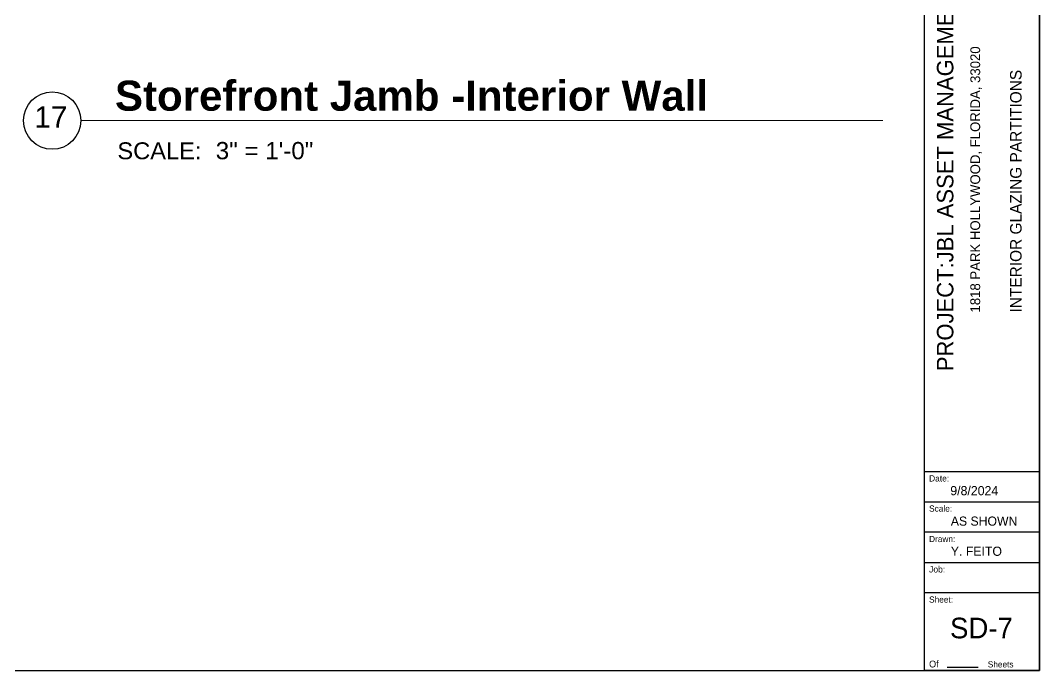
# Model space of a CAD drawing. Header units: inches. Extents: x -6061 to 13621, y -296 to 7483.
# Drawn here: x 8908.2 to 9214.3, y 6677.2 to 6872.5 of the extents above; entities that cross this region are included whole.
import ezdxf

# ---------------------------------------------------------------- set-up
doc = ezdxf.new("R2010")
doc.units = ezdxf.units.IN
doc.header["$MEASUREMENT"] = 0
doc.layers.get('0').update_dxf_attribs({"linetype": 'CONTINUOUS'})
doc.styles.add('Arial$001H0', font='arial.ttf')
doc.styles.add('Arial$101H0', font='arialbd.ttf')
doc.styles.add('CIDFont+F1$001H0', font='')
doc.styles.get('CIDFont+F1$001H0').set_extended_font_data('CIDFont+F1')

msp = doc.modelspace()

# ---------------------------------------------------------------- linework, layer by layer
at = {"color": 7, "linetype": 'Continuous', "lineweight": 25, "true_color": 0x000007}
for p, q in [((9179.68701, 7177.64491), (9179.68701, 6677.24994)), ((9214.31752, 6736.97963), (9179.68701, 6736.97963)), ((9214.31752, 6727.84543), (9179.68701, 6727.84543)), ((9214.31752, 6718.79066), (9179.68701, 6718.79066)), ((9214.31752, 6709.65647), (9179.68701, 6709.65647)), ((9214.31752, 6700.6017), (9179.68701, 6700.6017)), ((9186.5178, 6678.2825), (9195.89028, 6678.2825))]:
    msp.add_line(p, q, dxfattribs=at)
at = {"color": 7, "linetype": 'Continuous', "lineweight": 9}
msp.add_line((8926.35718, 6842.44013), (9167.19534, 6842.44013), dxfattribs=at)
msp.add_lwpolyline([(8506.86252, 6677.24994), (9214.31752, 6677.24994), (9214.31752, 7177.64494), (8506.86252, 7177.64494)], close=True)
at = {"color": 7, "linetype": 'Continuous', "lineweight": 25, "true_color": 0x000007}
for points in [[(9214.31752, 7177.64491), (9214.31752, 6677.24994), (9179.68701, 6677.24994)], [(9214.31752, 6677.24994), (9214.31752, 7177.64491), (9205.18331, 7177.64491)]]:
    msp.add_lwpolyline(points, dxfattribs=at)
msp.add_circle((8917.74043, 6842.44013), 8.61674)

# ---------------------------------------------------------------- texts
at = {"color": 7, "true_color": 0x000007, "style": 'CIDFont+F1$001H0'}
for s, height, p in [('PROJECT:JBL ASSET MANAGEMENT TI', 4.9446233, (9188.41489, 6767.17653)), ('1818 PARK HOLLYWOOD, FLORIDA, 33020', 2.954715, (9196.4576, 6784.79676)), ('INTERIOR GLAZING PARTITIONS', 3.4665729, (9208.91168, 6784.79363))]:
    msp.add_text(s, height=height, rotation=90, dxfattribs=at).set_placement(p)
at = {"color": 7, "true_color": 0x000007}
for s, height, style, p in [('Storefront Jamb -Interior Wall', 9.0356308, 'Arial$101H0', (8936.59998, 6845.40345)), ('17', 6.400615, 'Arial$001H0', (8912.36992, 6840.33043)), ('SCALE:', 5.086183, 'Arial$001H0', (8937.32081, 6830.82698)), ('3" = 1\'-0"', 5.189754, 'Arial$001H0', (8966.87421, 6830.82698)), ('Date:', 1.885676, 'CIDFont+F1$001H0', (9181.11689, 6734.0408)), ('9/8/2024', 2.76745, 'CIDFont+F1$001H0', (9187.48754, 6729.91131)), ('Scale:', 1.867076, 'CIDFont+F1$001H0', (9181.11689, 6724.98603)), ('AS SHOWN', 2.746002, 'CIDFont+F1$001H0', (9187.64579, 6720.77816)), ('Drawn:', 1.858902, 'CIDFont+F1$001H0', (9181.11689, 6715.85184)), ('Y. FEITO', 2.758454, 'CIDFont+F1$001H0', (9187.64579, 6711.7232)), ('Job:', 1.920118, 'CIDFont+F1$001H0', (9181.11689, 6706.71764)), ('Sheet:', 1.863512, 'CIDFont+F1$001H0', (9181.11689, 6697.66288)), ('SD-7', 6.197286, 'CIDFont+F1$001H0', (9187.40065, 6686.94118)), ('Of', 2.05, 'CIDFont+F1$001H0', (9181.11689, 6678.20307)), ('Sheets', 1.85793, 'CIDFont+F1$001H0', (9198.74999, 6678.20307))]:
    msp.add_text(s, height=height, dxfattribs=dict(at, style=style)).set_placement(p)

doc.saveas('drawing.dxf')
